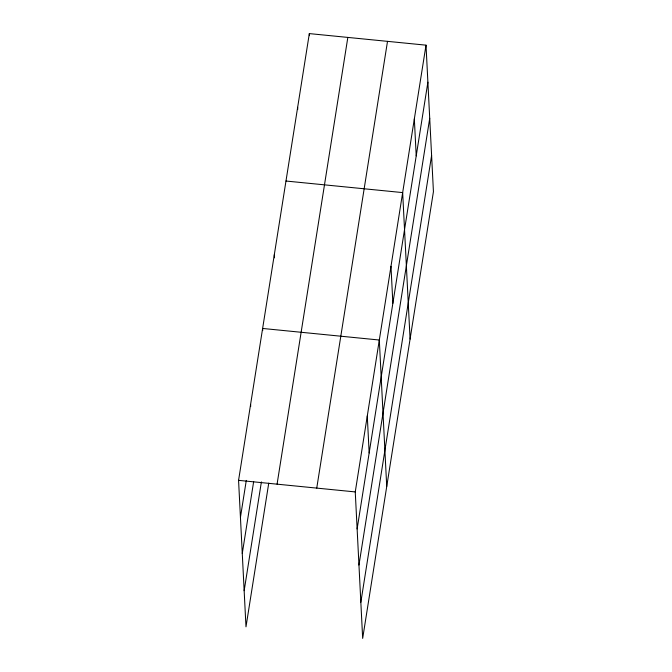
<?xml version="1.0" encoding="UTF-8"?>
<svg xmlns="http://www.w3.org/2000/svg" width="672" height="672" viewBox="0 0 672 672"><rect width="100%" height="100%" fill="white"/><g stroke="black" fill="none" stroke-linecap="round" stroke-linejoin="round"><path stroke-width="1.01" d="M268.75 483.151L245.986 626.833L238.568 480.346L309.33 33.6L426.014 45.167L433.432 191.654L362.67 638.4L355.253 491.921L426.014 45.167M240.442 517.356L246.296 480.404M242.273 553.484L253.655 481.639M244.163 590.705L261.391 481.916M277.074 484.168L347.836 37.414M316.747 488.099L387.509 41.353M357.126 528.923L427.888 82.177M358.957 565.051L429.719 118.306M360.839 602.272L431.6 155.526M285.978 181.028L402.662 192.595L410.08 339.083M238.568 480.346L355.253 491.921M414.338 118.885L416.212 155.887M390.986 266.305L392.86 303.316M386.728 486.503L379.31 340.024L262.626 328.457L262.735 330.506M367.282 415.968L369.155 452.978M309.33 33.6L309.431 35.658M297.654 107.31L297.755 109.368M274.302 254.738L274.462 257.821M250.597 404.401L250.706 406.459"/></g></svg>
